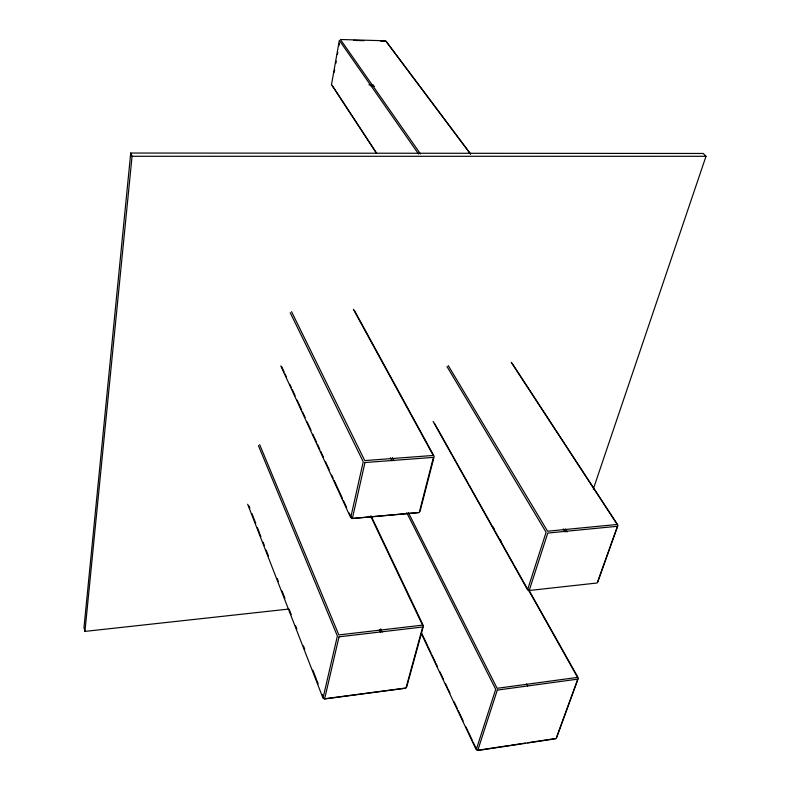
<?xml version="1.0" encoding="UTF-8"?>
<svg xmlns="http://www.w3.org/2000/svg" width="790" height="790" viewBox="0 0 790 790"><rect width="100%" height="100%" fill="white"/><g stroke="black" fill="none" stroke-linecap="round" stroke-linejoin="round"><path stroke-width="1.19" d="M593.29 489.109L706.003 156.292L703.219 153.467L130.725 153.033L83.997 627.537L84.945 631.398L288.35 609.11M84.945 631.398L132.058 156.292L130.725 153.033M334.269 72.206L334.654 70.014M335.829 63.398L336.214 61.186M337.399 54.53L337.794 52.308M338.979 45.603L339.384 43.361M420.013 511.505L434.204 456.413L354.305 310.282M406.672 687.083L423.47 625.917L371.093 515.949M529.182 590.564L547.786 533.053L617.444 526.278L597.21 582.981L528.392 590.594L514.369 565.62M597.773 581.993L618.007 525.32L511.95 363.094M556.634 737.633L578.359 678.087L528.935 590.13M499.724 746.945L477.041 750.362L473.151 742.136M500.85 746.777L509.846 745.424M510.972 745.256L521.025 743.736M522.141 743.568L525.478 743.064M527.7 742.728L555.301 738.571M405.27 688.1L324.028 698.864L322.35 694.548M418.542 512.611L351.738 518.566L349.16 512.977M132.058 156.292L706.003 156.292M368.9 84.866L373.305 84.945M371.241 86.228L374.549 86.288M353.634 40.379L363.815 40.675M380.681 41.149L385.155 41.277M386.389 41.732L470.563 154.011M470.455 153.922L385.648 40.794L340.441 39.5L420.438 153.892M418.552 153.981L339.344 40.399L331.504 84.648L376.603 153.448M332.264 85.547L335.157 89.961M335.74 90.85L368.229 140.393M368.871 141.38L376.731 153.369M511.189 362.245L617.227 524.471L547.579 531.216L448.246 365.563M565.255 528.974L567.092 531.976M563.28 528.964L565.117 531.966M446.972 366.54L546.107 532.292L527.552 589.814L433.088 421.445M493.009 526.802L494.185 528.895M500.1 539.442L501.304 541.575M528.174 589.419L577.589 677.395L497.108 688.307L408.44 512.74M434.441 423.233L452.008 454.526M452.591 455.563L456.097 461.804M456.689 462.861L468.648 484.161M469.181 485.109L499.665 539.422M500.248 540.459L513.767 564.544M353.377 309.334L433.226 455.455L364.763 460.59L291.54 311.655M526.565 683.923L527.671 686.026M392.344 457.667L393.904 460.698M390.408 457.726L391.968 460.758M406.702 512.611L495.715 689.314L476.212 749.73L421.169 633.205M290.197 312.712L363.232 461.755L350.701 517.667L280.796 365.908M370.668 516.156L422.522 625.137L338.841 634.943L259.673 444.632M421.505 632.869L423.875 637.866M424.349 638.873L427.696 645.953M428.18 646.971L431.073 653.103M432.041 655.157L435.458 662.385M435.952 663.432L437.433 666.572M439.912 671.806L443.407 679.193M445.432 683.469L447.446 687.744M447.96 688.821L450.004 693.146M454.112 701.846L457.232 708.442M458.279 710.654L459.316 712.856M459.839 713.962L463.128 720.924M465.972 726.928L467.868 730.948M468.342 731.955L472.193 740.092M281.763 366.817L284.114 371.912M285.062 373.956L286.484 377.047M289.831 384.305L291.273 387.436M292.241 389.539L295.164 395.879M297.139 400.155L298.126 402.298M298.62 403.364L301.612 409.862M302.619 412.034L305.147 417.515M307.182 421.939L309.226 426.373M309.68 427.36L311.043 430.303M312.85 434.233L316.523 442.193M317.452 444.207L319.772 449.243M320.71 451.278L323.535 457.39M325.431 461.518L327.337 465.646M327.81 466.683L329.262 469.813M331.672 475.047L333.133 478.226M334.111 480.35L342.544 498.638M343.551 500.821L346.603 507.427M380.691 628.85L382.153 632.138M379.348 629.837L380.326 632.03M258.409 445.6L337.379 636.029L323.021 698.143L247.675 504.257M249.028 506.084L249.857 508.217M251.951 513.599L253.205 516.838M253.629 517.914L255.753 523.375M257.461 527.769L259.614 533.299M260.048 534.415L260.917 536.647M263.09 542.246L264.413 545.633M266.181 550.166L268.403 555.884M277.191 578.487L278.406 581.598M282.079 591.038L284.963 598.465M289.15 609.218L291.263 614.64M295.539 625.631L296.833 628.968M303.4 645.845L304.733 649.262M312.84 670.118L316.523 679.578M316.938 680.644L318.182 683.834M364.96 462.545L352.38 518.447L419.243 512.493L433.424 457.371L364.96 462.545M339.019 636.839L324.611 698.952L405.932 688.179L422.709 626.993L339.019 636.839M497.295 690.085L477.743 750.5L556.061 738.699L577.786 679.133L497.295 690.085"/></g></svg>
